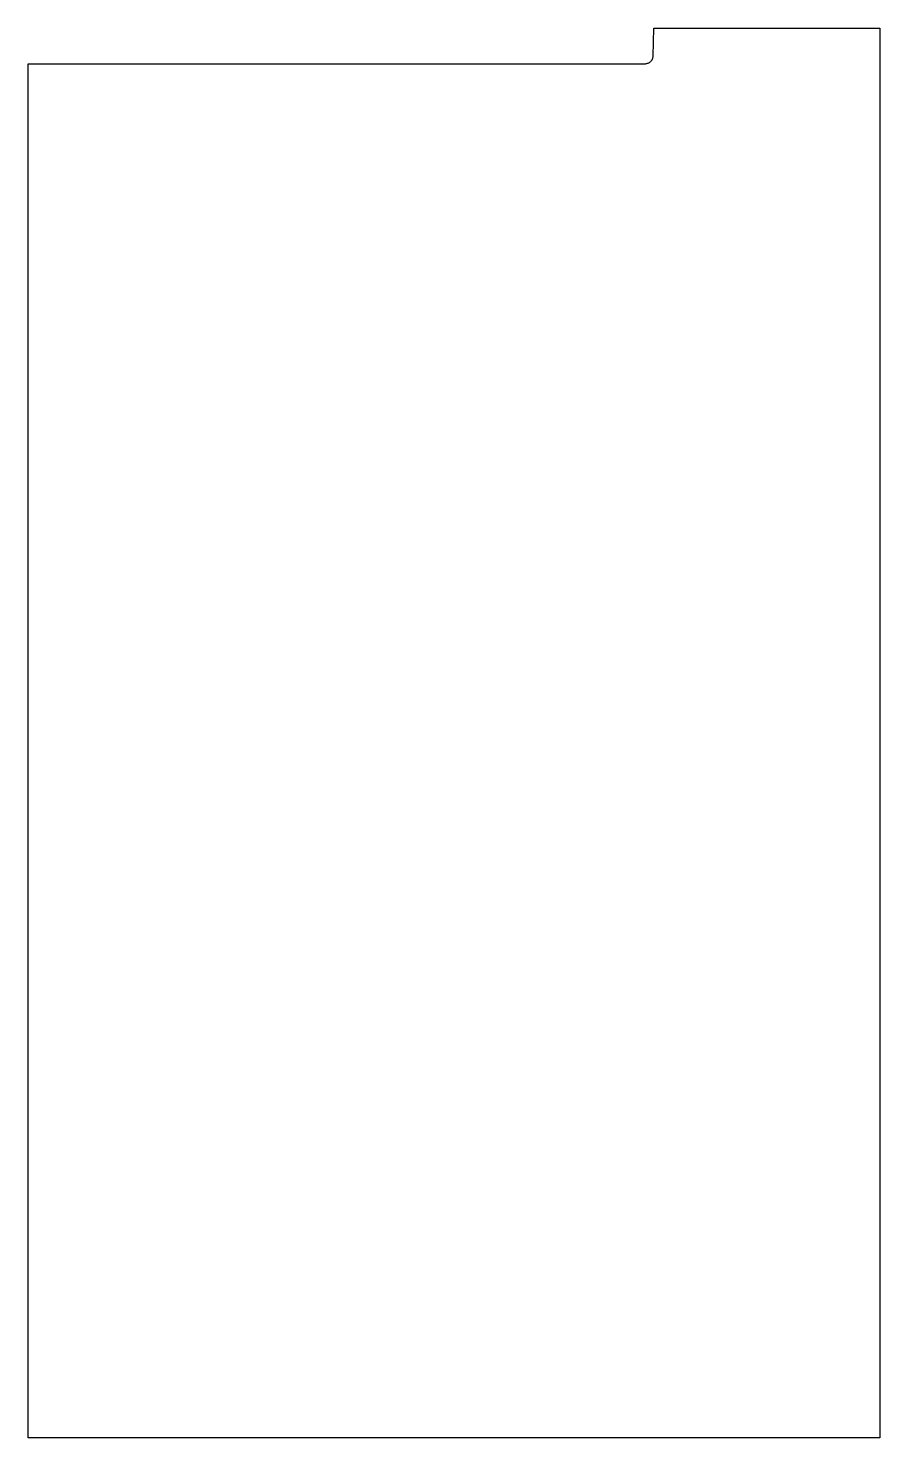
# Model space of a CAD drawing. Header units: millimetres. Extents: x -73 to -45.5, y 1.6 to 47.1.
import ezdxf

# ---------------------------------------------------------------- set-up
doc = ezdxf.new("R2010")
doc.units = ezdxf.units.MM

msp = doc.modelspace()

# ---------------------------------------------------------------- linework, layer by layer
msp.add_lwpolyline([(-52.823, 47.137), (-45.523, 47.137), (-45.523, 1.637), (-73.023, 1.637), (-73.023, 45.992), (-53.094, 45.992), (-53.069, 45.993), (-53.045, 45.997), (-53.022, 46.003), (-52.999, 46.011), (-52.977, 46.021), (-52.956, 46.033), (-52.937, 46.047), (-52.919, 46.063), (-52.902, 46.081), (-52.888, 46.1), (-52.875, 46.121), (-52.864, 46.143), (-52.856, 46.165), (-52.849, 46.188), (-52.845, 46.212), (-52.844, 46.236)], close=True)

doc.saveas('drawing.dxf')
